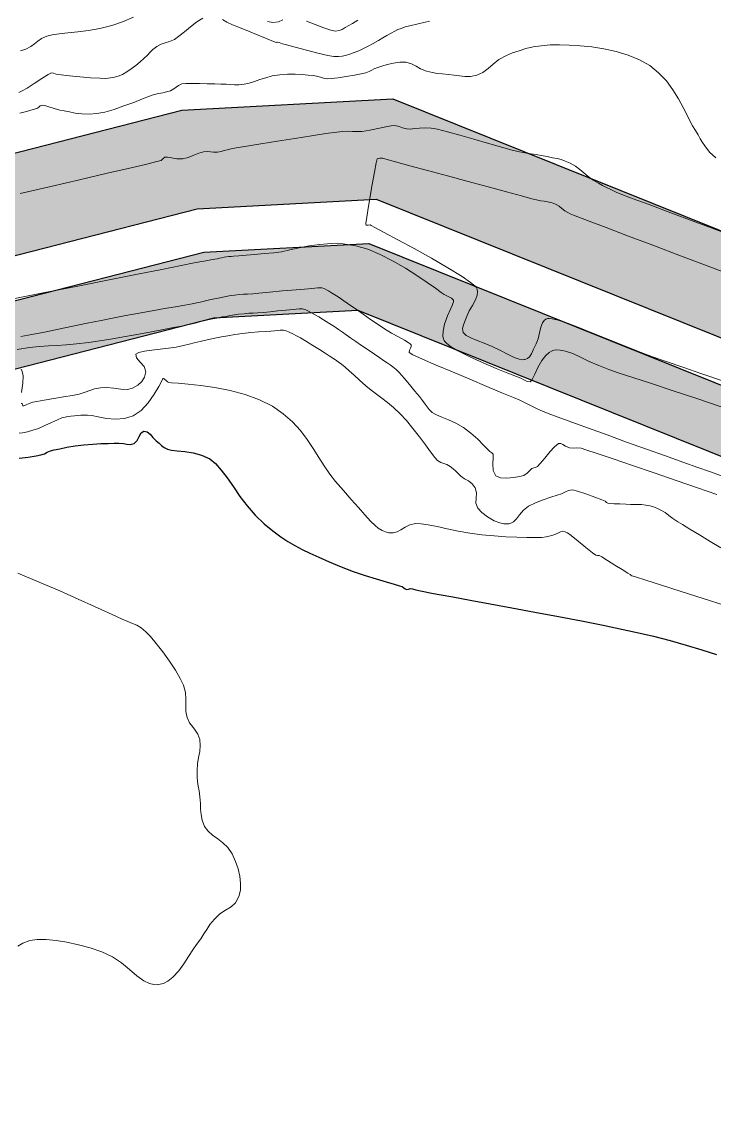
# Model space of a CAD drawing. Header units: metres. Extents: x 2662 to 3279, y 1027 to 1511.
# Drawn here: x 2974.5 to 3030, y 1350.7 to 1437.8 of the extents above; entities that cross this region are included whole.
import ezdxf

# ---------------------------------------------------------------- set-up
doc = ezdxf.new("R2010")
doc.units = ezdxf.units.M
doc.header["$LTSCALE"] = 1000
doc.layers.add('BREAKWATER', color=210, linetype='Continuous')
doc.layers.add('CONT-MJR', color=251, linetype='Continuous', lineweight=30)
doc.layers.add('CONT-MNR', color=252, linetype='Continuous', lineweight=9)

# ---------------------------------------------------------------- blocks, each defined once
blk = doc.blocks.new('Break Water Opsi 1')
at = {"transparency": 33554636}
h = blk.add_hatch(dxfattribs=at)
h.set_pattern_fill('GRAVEL', scale=3)
h.set_pattern_definition([(228.012787504, (2.1637, 1.29784), (-24, -27), [0.403608, -39.957264141]), (184.969740728, (1.8937, 0.99784), (36, 3), [0.692604, -68.567774284]), (132.51044708, (1.2037, 0.93784), (30, -33), [0.488364, -48.348097788]), (267.273689006, (0.0337, 0.18784), (3, 60), [0.630714, -62.440674125]), (292.833654178, (0.0037, -0.44216), (-15, 36), [0.618465, -61.228119384]), (357.273689006, (0.2437, -1.01216), (-60, 3), [0.630714, -62.440674125]), (37.694240467, (0.8737, -1.04216), (-39, -30), [0.834087, -82.574545647]), (72.255328375, (1.5337, -0.53216), (21, 66), [0.787464, -77.95896449]), (121.429565615, (1.7737, 0.21784), (-24, 39), [0.63285, -62.65221933]), (175.23635831, (1.4437, 0.75784), (33, -3), [0.722496, -35.402287736]), (222.397437798, (0.7237, 0.817845), (-36, -33), [0.934344, -92.500125014]), (138.814074834, (3.0037, 0.15784), (-21, 18), [0.318903, -31.571534438]), (171.46923439, (2.7637, 0.36784), (39, -6), [0.606711, -60.064534248]), (225, (2.1637, 0.4578), (-3e-16, -3), [0.424263, -3.818377687]), (203.19859051, (1.9537, 0.81784), (15, 6), [0.228474, -22.618845318]), (291.80140949, (1.7437, 0.72784), (-3, 9), [0.323109, -15.832385421]), (30.96375653, (1.8637, 0.42784), (9, 6), [0.524787, -16.968068685]), (161.56505118, (2.3137, 0.6978), (6, -3), [0.379473, -9.10735998]), (16.389540334, (0.0037, 0.72784), (30, 9), [0.5316, -52.62853544]), (70.34617594, (0.5137, 0.87784), (-12, -33.00000000001), [0.445983, -44.152223242]), (293.19859051, (2.3137, 1.29784), (-6, 15), [0.456945, -22.390374318]), (343.610459666, (2.4937, 0.87784), (-30, 9), [0.5316, -52.62853544]), (339.44395478, (0.0037, -1.13216), (-15, 6), [0.51264, -25.119371236]), (294.77514057, (0.4837, -1.31216), (-15, 33), [0.429534, -42.52392919]), (66.80140949, (2.3437, -1.70216), (6, 15), [0.456945, -22.390374318]), (17.354024636, (2.5237, -1.28216), (-39, -12), [0.502893, -49.786270843]), (69.44395478, (0.8737, -1.70216), (-6, -15), [0.25632, -25.375691236]), (101.30993247, (2.1637, -1.70216), (-3, 12), [0.15297, -15.14408854]), (165.96375653, (2.1337, -1.55216), (9, -3), [0.618465, -11.750851877]), (186.009005957, (1.5337, -1.40216), (30, 3), [0.57315, -56.741769524]), (303.69006753, (1.8637, 0.15784), (-3, 6), [0.432666, -10.383987826]), (353.157226587, (2.1037, -0.20216), (51, -6), [0.755382, -74.782687872]), (60.9453959, (2.8537, -0.29216), (-12, -21), [0.308868, -30.578022423]), (90, (3.0037, -0.0222), (-3, 3), [0.18, -2.82]), (120.256437164, (1.4737, -1.31216), (12, -21), [0.416772, -41.260559968]), (48.012787504, (1.2637, -0.95216), (24, 27), [0.807216, -39.553656141]), (0, (1.8037, -0.3522), (3, 3), [0.78, -2.22]), (325.30484647, (2.5837, -0.35216), (30, -21), [0.474342, -46.959822903]), (254.0546041, (2.9737, -0.62216), (-3, -12), [0.436806, -21.403523668]), (207.645975364, (2.8537, -1.04216), (-57, -30), [0.711195, -70.408422547]), (175.42607874, (2.2237, -1.37216), (-39, 3), [0.752397, -74.487220224])])
edge = h.paths.add_edge_path()
edge.add_line((434236.986, 132320.771), (434220.091, 132319.867))
edge.add_line((434220.091, 132319.867), (434185.311, 132310.944))
edge.add_line((434185.311, 132310.944), (434093.624, 132280.814))
edge.add_arc((434096.96, 132273.092), 8.412, 113.35927, 282.64699)
edge.add_line((434098.801, 132264.884), (434190.013, 132294.858))
edge.add_line((434190.013, 132294.858), (434222.644, 132303.23))
edge.add_line((434222.644, 132303.23), (434234.18, 132303.847))
edge.add_line((434234.18, 132303.847), (434387.134, 132242.392))
edge.add_line((434387.134, 132242.392), (434387.218, 132248.07))
edge.add_line((434387.218, 132248.07), (434235.068, 132309.202))
edge.add_line((434235.068, 132309.202), (434221.836, 132308.494))
edge.add_line((434221.836, 132308.494), (434188.525, 132299.948))
edge.add_line((434188.525, 132299.948), (434097.586, 132270.057))
edge.add_arc((434097.438, 132271.853), 1.801, 122.12279, 274.72992, ccw=False)
edge.add_line((434096.48, 132273.378), (434187.543, 132303.309))
edge.add_line((434187.543, 132303.309), (434221.303, 132311.971))
edge.add_line((434221.303, 132311.971), (434235.654, 132312.738))
edge.add_line((434235.654, 132312.738), (434388.523, 132251.318))
edge.add_line((434388.523, 132251.318), (434393.667, 132257.819))
edge.add_line((434393.667, 132257.819), (434236.986, 132320.771))
edge = h.paths.add_edge_path()
edge.add_line((434036.49, 132263.186), (433967.086, 132256.428))
edge.add_line((433967.086, 132256.428), (433969.336, 132248.66))
edge.add_line((433969.336, 132248.66), (434037.772, 132255.323))
edge.add_arc((434037.57, 132253.545), 1.789, -72.38423, 83.50659, ccw=False)
edge.add_line((434038.112, 132251.84), (433969.676, 132245.176))
edge.add_line((433969.676, 132245.176), (433969.547, 132239.839))
edge.add_line((433969.547, 132239.839), (434038.693, 132246.571))
edge.add_arc((434037.079, 132254.811), 8.396, 281.08005, 454.02258)
at = {"layer": 'BREAKWATER', "color": 3, "elevation": 2.494}
for points in [[(434093.998, 132280.931), (434185.311, 132310.944), (434220.091, 132319.867), (434236.986, 132320.771), (434393.667, 132257.819)], [(434096.48, 132273.378), (434187.543, 132303.309), (434221.303, 132311.971), (434235.654, 132312.738), (434388.523, 132251.318)], [(434097.573, 132270.053), (434188.525, 132299.948), (434221.836, 132308.494), (434235.068, 132309.202), (434387.218, 132248.07)], [(434099.228, 132265.018), (434190.013, 132294.858), (434222.644, 132303.23), (434234.18, 132303.847), (434387.134, 132242.392)]]:
    blk.add_lwpolyline(points, dxfattribs=at)

msp = doc.modelspace()

# ---------------------------------------------------------------- linework, layer by layer
at = {"layer": 'CONT-MJR', "elevation": -5, "flags": 128}
msp.add_lwpolyline([(2974.272, 1402.833), (2974.995, 1402.912), (2975.626, 1403.015), (2976.012, 1403.093), (2976.289, 1403.191), (2976.5, 1403.306), (2976.776, 1403.419), (2977.075, 1403.496), (2977.526, 1403.596), (2978.098, 1403.705), (2978.754, 1403.811), (2979.46, 1403.904), (2980.161, 1403.968), (2980.811, 1404.005), (2981.39, 1404.022), (2981.88, 1404.028), (2982.262, 1404.031), (2982.616, 1404.002), (2982.905, 1403.947), (2983.174, 1403.929), (2983.471, 1404.011), (2983.723, 1404.245), (2983.882, 1404.563), (2984.032, 1404.852), (2984.26, 1404.997), (2984.525, 1404.941), (2984.755, 1404.748), (2984.985, 1404.489), (2985.252, 1404.235), (2985.497, 1404.028), (2985.681, 1403.856), (2985.875, 1403.701), (2986.145, 1403.549), (2986.463, 1403.473), (2986.943, 1403.427), (2987.538, 1403.372), (2988.201, 1403.271), (2988.884, 1403.086), (2989.539, 1402.779), (2990.002, 1402.406), (2990.464, 1401.885), (2990.936, 1401.249), (2991.432, 1400.534), (2991.963, 1399.774), (2992.544, 1399.006), (2993.186, 1398.263), (2993.903, 1397.581), (2994.608, 1397.006), (2995.23, 1396.541), (2995.802, 1396.158), (2996.359, 1395.831), (2996.936, 1395.532), (2997.566, 1395.234), (2998.283, 1394.908), (2999.122, 1394.529), (3000.063, 1394.129), (3001.035, 1393.765), (3001.991, 1393.439), (3002.886, 1393.158), (3003.676, 1392.924), (3004.315, 1392.742), (3004.757, 1392.617), (3004.958, 1392.553), (3005.104, 1392.456), (3005.216, 1392.361), (3005.322, 1392.309), (3005.467, 1392.341), (3005.618, 1392.39), (3005.782, 1392.365), (3006.064, 1392.301), (3006.423, 1392.214), (3006.82, 1392.126), (3007.168, 1392.061), (3007.923, 1391.923), (3009.023, 1391.723), (3010.405, 1391.471), (3012.005, 1391.177), (3013.76, 1390.852), (3015.608, 1390.507), (3017.486, 1390.151), (3019.33, 1389.794), (3021.078, 1389.448), (3022.666, 1389.123), (3024.033, 1388.828), (3025.114, 1388.575), (3026.434, 1388.228), (3027.729, 1387.86), (3028.976, 1387.484), (3030.152, 1387.112)], dxfattribs=at)
at = {"layer": 'CONT-MNR', "flags": 128}
for points, elevation in [([(2988.998, 1438.095), (2988.507, 1437.79), (2987.999, 1437.398), (2987.508, 1436.989), (2987.069, 1436.629), (2986.716, 1436.387), (2986.314, 1436.207), (2985.974, 1436.099), (2985.649, 1435.99), (2985.293, 1435.805), (2984.983, 1435.571), (2984.768, 1435.35), (2984.56, 1435.116), (2984.271, 1434.845), (2983.96, 1434.585), (2983.613, 1434.301), (2983.25, 1434.021), (2982.888, 1433.772), (2982.545, 1433.582), (2982.192, 1433.432), (2981.898, 1433.344), (2981.594, 1433.295), (2981.207, 1433.261), (2980.725, 1433.265), (2979.98, 1433.313), (2979.119, 1433.385), (2978.291, 1433.465), (2977.644, 1433.534), (2977.327, 1433.573), (2977.159, 1433.628), (2977.027, 1433.687), (2976.869, 1433.7), (2976.593, 1433.559), (2976.084, 1433.238), (2975.479, 1432.844), (2974.91, 1432.481), (2974.514, 1432.257), (2974.229, 1432.129)], -2), ([(2983.42, 1438.171), (2982.551, 1437.788), (2981.698, 1437.494), (2980.744, 1437.264), (2979.823, 1437.104), (2978.956, 1436.992), (2978.165, 1436.911), (2977.474, 1436.84), (2976.904, 1436.759), (2976.479, 1436.651), (2976.07, 1436.457), (2975.768, 1436.247), (2975.501, 1436.028), (2975.2, 1435.81), (2974.795, 1435.603), (2974.382, 1435.47)], -3), ([(3007.16, 1437.837), (3006.24, 1437.63), (3005.565, 1437.473), (3005.209, 1437.379), (3004.881, 1437.265), (3004.629, 1437.164), (3004.382, 1437.048), (3004.071, 1436.891), (3003.732, 1436.703), (3003.415, 1436.505), (3003.067, 1436.289), (3002.634, 1436.049), (3002.242, 1435.846), (3001.855, 1435.653), (3001.478, 1435.477), (3001.117, 1435.325), (3000.776, 1435.207), (3000.424, 1435.103), (3000.141, 1435.034), (2999.855, 1435.001), (2999.493, 1435.003), (2999.005, 1435.085), (2998.215, 1435.271), (2997.29, 1435.51), (2996.397, 1435.752), (2995.703, 1435.945), (2995.375, 1436.038), (2995.113, 1436.123), (2994.973, 1436.169), (2994.914, 1436.153), (2994.855, 1436.137), (2994.649, 1436.22), (2994.131, 1436.431), (2993.423, 1436.72), (2992.645, 1437.037), (2991.919, 1437.329), (2991.367, 1437.547), (2990.917, 1437.754), (2990.552, 1437.963)], -2), ([(2995.393, 1437.937), (2995.042, 1437.784), (2994.6, 1437.732), (2994.181, 1437.813)], -3), ([(3001.402, 1437.923), (3000.974, 1437.657), (3000.676, 1437.486), (3000.387, 1437.323), (3000.157, 1437.184), (2999.923, 1437.084), (2999.62, 1437.038), (2999.25, 1437.112), (2998.676, 1437.315), (2997.991, 1437.583), (2997.287, 1437.855)], -3), ([(3030.107, 1426.895), (3029.825, 1427.128), (3029.621, 1427.332), (3029.437, 1427.557), (3029.214, 1427.851), (3029.022, 1428.128), (3028.851, 1428.416), (3028.678, 1428.726), (3028.48, 1429.071), (3028.235, 1429.463), (3028.04, 1429.815), (3027.792, 1430.319), (3027.486, 1430.935), (3027.113, 1431.623), (3026.666, 1432.341), (3026.138, 1433.051), (3025.52, 1433.712), (3024.806, 1434.282), (3023.987, 1434.745), (3023.082, 1435.116), (3022.122, 1435.404), (3021.139, 1435.62), (3020.162, 1435.773), (3019.223, 1435.873), (3018.354, 1435.93), (3017.585, 1435.954), (3016.814, 1435.94), (3016.113, 1435.879), (3015.473, 1435.777), (3014.884, 1435.642), (3014.334, 1435.478), (3013.815, 1435.294), (3013.317, 1435.095), (3012.718, 1434.772), (3012.252, 1434.407), (3011.848, 1434.045), (3011.436, 1433.731), (3010.945, 1433.511), (3010.43, 1433.41), (3009.974, 1433.402), (3009.549, 1433.452), (3009.126, 1433.524), (3008.675, 1433.583), (3008.171, 1433.622), (3007.777, 1433.656), (3007.389, 1433.717), (3006.903, 1433.837), (3006.432, 1434.027), (3006.076, 1434.243), (3005.72, 1434.435), (3005.246, 1434.553), (3004.763, 1434.558), (3004.256, 1434.487), (3003.767, 1434.373), (3003.336, 1434.249), (3003.005, 1434.144), (3002.728, 1434.036), (3002.522, 1433.923), (3002.315, 1433.812), (3002.038, 1433.706), (3001.683, 1433.623), (3001.133, 1433.517), (3000.486, 1433.406), (2999.844, 1433.308), (2999.307, 1433.24), (2998.973, 1433.219), (2998.657, 1433.272), (2998.408, 1433.362), (2998.09, 1433.441), (2997.823, 1433.478), (2997.436, 1433.526), (2996.952, 1433.57), (2996.394, 1433.598), (2995.786, 1433.595), (2995.15, 1433.55), (2994.551, 1433.451), (2994.024, 1433.314), (2993.554, 1433.158), (2993.122, 1433.006), (2992.712, 1432.878), (2992.306, 1432.795), (2991.877, 1432.755), (2991.532, 1432.75), (2991.215, 1432.767), (2990.867, 1432.788), (2990.43, 1432.8), (2989.939, 1432.81), (2989.345, 1432.831), (2988.716, 1432.852), (2988.119, 1432.862), (2987.624, 1432.853), (2987.299, 1432.812), (2987.033, 1432.702), (2986.842, 1432.563), (2986.652, 1432.413), (2986.39, 1432.272), (2986.086, 1432.172), (2985.791, 1432.111), (2985.471, 1432.052), (2985.086, 1431.959), (2984.719, 1431.831), (2984.151, 1431.612), (2983.444, 1431.339), (2982.662, 1431.048), (2981.868, 1430.777), (2981.125, 1430.563), (2980.495, 1430.442), (2979.873, 1430.404), (2979.295, 1430.424), (2978.767, 1430.485), (2978.293, 1430.567), (2977.878, 1430.653), (2977.527, 1430.725), (2977.066, 1430.84), (2976.658, 1430.976), (2976.331, 1431.084), (2976.116, 1431.117), (2975.961, 1431.057), (2975.845, 1430.958), (2975.691, 1430.857), (2975.376, 1430.757), (2974.858, 1430.615), (2974.329, 1430.461)], -1), ([(3031.62, 1420.575), (3029.806, 1421.253), (3027.997, 1421.929), (3026.281, 1422.57), (3024.747, 1423.145), (3023.482, 1423.622), (3022.575, 1423.969), (3022.113, 1424.154), (3021.676, 1424.351), (3021.33, 1424.513), (3021.019, 1424.673), (3020.687, 1424.861), (3020.278, 1425.11), (3019.861, 1425.4), (3019.513, 1425.686), (3019.191, 1425.961), (3018.848, 1426.22), (3018.44, 1426.457), (3018.035, 1426.639), (3017.699, 1426.754), (3017.378, 1426.833), (3017.023, 1426.904), (3016.581, 1426.999), (3016.115, 1427.093), (3015.69, 1427.159), (3015.264, 1427.218), (3014.792, 1427.293), (3014.231, 1427.404), (3013.672, 1427.546), (3012.832, 1427.779), (3011.808, 1428.071), (3010.697, 1428.39), (3009.593, 1428.702), (3008.594, 1428.976), (3007.796, 1429.179), (3007.295, 1429.278), (3006.803, 1429.303), (3006.358, 1429.28), (3005.962, 1429.236), (3005.619, 1429.202), (3005.333, 1429.206), (3004.992, 1429.297), (3004.727, 1429.414), (3004.388, 1429.484), (3004.073, 1429.469), (3003.75, 1429.407), (3003.401, 1429.321), (3003.004, 1429.235), (3002.643, 1429.163), (3002.363, 1429.1), (3002.082, 1429.047), (3001.719, 1429.005), (3001.332, 1428.993), (3000.994, 1429.011), (3000.636, 1429.028), (3000.196, 1429.016), (2999.728, 1428.958), (2998.853, 1428.831), (2997.688, 1428.654), (2996.352, 1428.446), (2994.964, 1428.227), (2993.642, 1428.015), (2992.504, 1427.831), (2991.669, 1427.693), (2991.255, 1427.621), (2990.945, 1427.544), (2990.706, 1427.469), (2990.467, 1427.402), (2990.16, 1427.351), (2989.85, 1427.343), (2989.604, 1427.371), (2989.36, 1427.396), (2989.052, 1427.377), (2988.673, 1427.27), (2988.261, 1427.098), (2987.823, 1426.927), (2987.368, 1426.82), (2986.909, 1426.82), (2986.488, 1426.882), (2986.152, 1426.947), (2985.95, 1426.956), (2985.795, 1426.828), (2985.643, 1426.678), (2985.298, 1426.591), (2984.386, 1426.373), (2982.994, 1426.046), (2981.207, 1425.63), (2979.113, 1425.143), (2976.799, 1424.606), (2974.352, 1424.039)], 1), ([(3032.013, 1417.264), (3029.621, 1418.167), (3027.271, 1419.054), (3025.046, 1419.894), (3023.029, 1420.656), (3021.303, 1421.309), (3019.949, 1421.821), (3019.052, 1422.163), (3018.692, 1422.303), (3018.439, 1422.418), (3018.242, 1422.519), (3018.004, 1422.661), (3017.759, 1422.841), (3017.555, 1423.013), (3017.315, 1423.166), (3017.077, 1423.265), (3016.874, 1423.316), (3016.618, 1423.369), (3016.336, 1423.422), (3016.067, 1423.46), (3015.736, 1423.521), (3015.361, 1423.618), (3014.518, 1423.843), (3013.314, 1424.168), (3011.853, 1424.562), (3010.243, 1424.998), (3008.589, 1425.446), (3006.998, 1425.878), (3005.575, 1426.264), (3004.427, 1426.576), (3003.66, 1426.784), (3003.38, 1426.86), (3003.325, 1426.858), (3003.177, 1426.865), (3002.96, 1426.803), (3002.879, 1426.49), (3002.739, 1425.747), (3002.564, 1424.747), (3002.381, 1423.665), (3002.218, 1422.672), (3002.101, 1421.944), (3002.056, 1421.652), (3002.064, 1421.567), (3002.086, 1421.495), (3002.246, 1421.503), (3002.4, 1421.522), (3002.487, 1421.474), (3002.771, 1421.325), (3003.527, 1420.923), (3004.623, 1420.333), (3005.927, 1419.62), (3007.307, 1418.847), (3008.631, 1418.079), (3009.765, 1417.379), (3010.448, 1416.912), (3010.785, 1416.638), (3010.91, 1416.498), (3010.94, 1416.443), (3010.967, 1416.353), (3010.991, 1416.17), (3010.962, 1415.892), (3010.832, 1415.52), (3010.588, 1415.065), (3010.335, 1414.638), (3010.163, 1414.258), (3010.016, 1413.861), (3009.872, 1413.528), (3009.798, 1413.223), (3009.863, 1412.913), (3010.082, 1412.674), (3010.464, 1412.462), (3010.967, 1412.257), (3011.548, 1412.038), (3012.168, 1411.786), (3012.791, 1411.486), (3013.392, 1411.176), (3013.944, 1410.912), (3014.333, 1410.771), (3014.584, 1410.724), (3014.729, 1410.728), (3014.794, 1410.742), (3014.868, 1410.767), (3014.999, 1410.833), (3015.156, 1410.966), (3015.317, 1411.2), (3015.492, 1411.566), (3015.703, 1411.99), (3015.859, 1412.399), (3015.963, 1412.871), (3016.075, 1413.34), (3016.21, 1413.667), (3016.357, 1413.862), (3016.484, 1413.96), (3016.558, 1413.998), (3016.607, 1414.014), (3016.732, 1414.026), (3016.991, 1413.999), (3017.456, 1413.886), (3018.208, 1413.64), (3019.122, 1413.298), (3020.166, 1412.884), (3021.311, 1412.42), (3022.525, 1411.93), (3023.778, 1411.438), (3025.038, 1410.965), (3026.126, 1410.581), (3027.464, 1410.12), (3028.99, 1409.602), (3030.637, 1409.043)], 2), ([(2973.647, 1415.573), (2976.327, 1416.103), (2978.965, 1416.626), (2981.469, 1417.121), (2983.748, 1417.572), (2985.708, 1417.96), (2987.258, 1418.266), (2988.305, 1418.473), (2988.757, 1418.561), (2989.215, 1418.645), (2989.63, 1418.718), (2989.958, 1418.774), (2990.154, 1418.81), (2990.328, 1418.851), (2990.501, 1418.892), (2990.697, 1418.932), (2990.896, 1418.963), (2991.074, 1418.98), (2991.253, 1418.992), (2991.457, 1419.009), (2991.875, 1419.045), (2992.458, 1419.095), (2993.154, 1419.154), (2993.914, 1419.22), (2994.686, 1419.286), (2995.293, 1419.372), (2995.97, 1419.512), (2996.711, 1419.676), (2997.513, 1419.837), (2998.373, 1419.963), (2999.285, 1420.028), (3000.246, 1420.001), (3001.252, 1419.853), (3002.206, 1419.573), (3003.213, 1419.149), (3004.233, 1418.627), (3005.224, 1418.051), (3006.147, 1417.467), (3006.961, 1416.92), (3007.623, 1416.455), (3008.095, 1416.118), (3008.334, 1415.953), (3008.656, 1415.786), (3008.922, 1415.647), (3009.066, 1415.506), (3009.076, 1415.367), (3009.02, 1415.23), (3008.957, 1415.06), (3008.833, 1414.779), (3008.592, 1414.248), (3008.351, 1413.578), (3008.236, 1413.015), (3008.233, 1412.615), (3008.286, 1412.371), (3008.331, 1412.259), (3008.373, 1412.19), (3008.508, 1412.04), (3008.827, 1411.792), (3009.428, 1411.429), (3010.38, 1410.95), (3011.444, 1410.472), (3012.504, 1410.03), (3013.441, 1409.656), (3014.138, 1409.386), (3014.478, 1409.252), (3014.758, 1409.093), (3014.986, 1408.964), (3015.229, 1408.954), (3015.385, 1409.143), (3015.587, 1409.562), (3015.845, 1410.106), (3016.168, 1410.672), (3016.48, 1411.07), (3016.748, 1411.301), (3016.944, 1411.411), (3017.047, 1411.45), (3017.138, 1411.475), (3017.326, 1411.504), (3017.624, 1411.499), (3018.049, 1411.415), (3018.629, 1411.208), (3019.265, 1410.922), (3019.96, 1410.59), (3020.715, 1410.246), (3021.534, 1409.926), (3022.274, 1409.678), (3023.439, 1409.297), (3024.94, 1408.809), (3026.684, 1408.24), (3028.581, 1407.616), (3030.54, 1406.961)], 1), ([(2974.414, 1412.574), (2975.29, 1412.736), (2976.302, 1412.935), (2977.408, 1413.159), (2978.564, 1413.397), (2979.725, 1413.637), (2980.85, 1413.867), (2981.893, 1414.077), (2982.811, 1414.255), (2983.888, 1414.454), (2984.934, 1414.641), (2985.914, 1414.813), (2986.795, 1414.966), (2987.543, 1415.095), (2988.125, 1415.198), (2988.506, 1415.271), (2988.905, 1415.359), (2989.213, 1415.437), (2989.521, 1415.515), (2989.919, 1415.604), (2990.346, 1415.692), (2990.719, 1415.766), (2991.094, 1415.831), (2991.528, 1415.893), (2991.936, 1415.939), (2992.256, 1415.962), (2992.576, 1415.98), (2992.986, 1416.009), (2993.487, 1416.054), (2994.336, 1416.131), (2995.382, 1416.227), (2996.474, 1416.326), (2997.463, 1416.411), (2998.196, 1416.469), (2998.524, 1416.484), (2998.718, 1416.426), (2998.902, 1416.326), (2999.069, 1416.232), (2999.303, 1416.09), (2999.568, 1415.925), (2999.829, 1415.758), (3000.091, 1415.583), (3000.297, 1415.44), (3000.555, 1415.259), (3000.825, 1415.072), (3001.269, 1414.762), (3001.825, 1414.375), (3002.433, 1413.956), (3003.028, 1413.551), (3003.549, 1413.206), (3004.118, 1412.861), (3004.673, 1412.551), (3005.156, 1412.284), (3005.452, 1412.107), (3005.601, 1411.997), (3005.66, 1411.937), (3005.675, 1411.91), (3005.687, 1411.868), (3005.683, 1411.783), (3005.632, 1411.657), (3005.54, 1411.492), (3005.524, 1411.293), (3005.827, 1411.123), (3006.589, 1410.775), (3007.686, 1410.298), (3008.995, 1409.742), (3010.393, 1409.153), (3011.755, 1408.583), (3012.959, 1408.08), (3013.881, 1407.692), (3014.397, 1407.47), (3014.82, 1407.269), (3015.152, 1407.1), (3015.455, 1406.945), (3015.789, 1406.782), (3016.217, 1406.594), (3016.652, 1406.425), (3017.457, 1406.125), (3018.561, 1405.72), (3019.893, 1405.236), (3021.381, 1404.697), (3022.954, 1404.129), (3024.54, 1403.559), (3026.068, 1403.011), (3027.467, 1402.511), (3028.664, 1402.086), (3029.589, 1401.759), (3030.554, 1401.431)], -1), ([(2974.111, 1411.551), (2975.087, 1411.697), (2975.903, 1411.785), (2976.624, 1411.837), (2977.313, 1411.873), (2978.036, 1411.916), (2978.856, 1411.985), (2979.838, 1412.102), (2980.744, 1412.236), (2981.747, 1412.398), (2982.802, 1412.579), (2983.863, 1412.769), (2984.886, 1412.958), (2985.824, 1413.136), (2986.633, 1413.292), (2987.268, 1413.417), (2987.682, 1413.501), (2988.135, 1413.6), (2988.492, 1413.688), (2988.818, 1413.772), (2989.176, 1413.86), (2989.628, 1413.959), (2990.107, 1414.059), (2990.529, 1414.145), (2990.932, 1414.22), (2991.357, 1414.29), (2991.845, 1414.358), (2992.308, 1414.411), (2992.677, 1414.442), (2993.016, 1414.463), (2993.386, 1414.484), (2993.852, 1414.518), (2994.371, 1414.567), (2994.986, 1414.632), (2995.627, 1414.699), (2996.221, 1414.756), (2996.697, 1414.79), (2996.982, 1414.786), (2997.249, 1414.72), (2997.454, 1414.621), (2997.705, 1414.484), (2997.947, 1414.349), (2998.28, 1414.151), (2998.67, 1413.911), (2999.079, 1413.653), (2999.474, 1413.399), (2999.868, 1413.138), (3000.171, 1412.93), (3000.473, 1412.718), (3000.861, 1412.448), (3001.238, 1412.19), (3001.715, 1411.863), (3002.235, 1411.508), (3002.741, 1411.161), (3003.175, 1410.863), (3003.48, 1410.652), (3003.766, 1410.462), (3003.994, 1410.318), (3004.212, 1410.165), (3004.472, 1409.945), (3004.743, 1409.665), (3005.122, 1409.234), (3005.553, 1408.725), (3005.981, 1408.211), (3006.349, 1407.764), (3006.602, 1407.458), (3006.812, 1407.174), (3006.965, 1406.94), (3007.13, 1406.722), (3007.379, 1406.489), (3007.705, 1406.302), (3008.152, 1406.12), (3008.687, 1405.912), (3009.275, 1405.646), (3009.883, 1405.292), (3010.478, 1404.839), (3011.026, 1404.347), (3011.487, 1403.888), (3011.82, 1403.536), (3011.987, 1403.363), (3012.139, 1403.263), (3012.256, 1403.146), (3012.257, 1402.878), (3012.226, 1402.381), (3012.262, 1401.838), (3012.468, 1401.427), (3012.834, 1401.273), (3013.346, 1401.237), (3013.898, 1401.28), (3014.386, 1401.365), (3014.705, 1401.451), (3014.981, 1401.623), (3015.179, 1401.834), (3015.356, 1401.997), (3015.518, 1402.064), (3015.659, 1402.098), (3015.815, 1402.172), (3016.025, 1402.4), (3016.388, 1402.844), (3016.813, 1403.357), (3017.14, 1403.718), (3017.347, 1403.91), (3017.457, 1403.984), (3017.501, 1404), (3017.566, 1404.011), (3017.683, 1404.004), (3017.841, 1403.941), (3018.05, 1403.807), (3018.378, 1403.667), (3018.704, 1403.638), (3018.971, 1403.655), (3019.298, 1403.63), (3019.694, 1403.508), (3020.589, 1403.211), (3021.873, 1402.778), (3023.431, 1402.246), (3025.153, 1401.656), (3026.925, 1401.045), (3028.635, 1400.454), (3030.172, 1399.922)], -2), ([(2974.419, 1407.209), (2974.508, 1407.207), (2974.546, 1407.117), (2974.574, 1407.035), (2974.639, 1407.033), (2974.709, 1407.043), (2974.822, 1407.097), (2975.064, 1407.21), (2975.361, 1407.32), (2975.686, 1407.387), (2976.283, 1407.488), (2977.037, 1407.611), (2977.83, 1407.742), (2978.545, 1407.867), (2979.068, 1407.973), (2979.552, 1408.115), (2979.924, 1408.256), (2980.296, 1408.384), (2980.785, 1408.483), (2981.294, 1408.493), (2981.855, 1408.433), (2982.419, 1408.364), (2982.938, 1408.346), (2983.363, 1408.441), (2983.775, 1408.683), (2984.095, 1408.981), (2984.311, 1409.337), (2984.411, 1409.751), (2984.284, 1410.167), (2983.971, 1410.534), (2983.682, 1410.861), (2983.628, 1411.155), (2983.852, 1411.312), (2984.299, 1411.42), (2984.895, 1411.498), (2985.568, 1411.563), (2986.247, 1411.635), (2986.858, 1411.731), (2987.435, 1411.858), (2987.89, 1411.969), (2988.305, 1412.076), (2988.761, 1412.188), (2989.337, 1412.315), (2989.948, 1412.442), (2990.485, 1412.551), (2990.998, 1412.647), (2991.54, 1412.736), (2992.161, 1412.823), (2992.829, 1412.898), (2993.456, 1412.95), (2994.005, 1412.985), (2994.438, 1413.009), (2994.719, 1413.027), (2994.98, 1413.065), (2995.188, 1413.1), (2995.441, 1413.089), (2995.674, 1413.031), (2995.919, 1412.934), (2996.192, 1412.803), (2996.507, 1412.642), (2996.828, 1412.462), (2997.288, 1412.187), (2997.816, 1411.862), (2998.345, 1411.533), (2998.802, 1411.244), (2999.119, 1411.041), (2999.404, 1410.858), (2999.625, 1410.715), (2999.841, 1410.565), (3000.11, 1410.361), (3000.388, 1410.128), (3000.719, 1409.828), (3001.104, 1409.473), (3001.544, 1409.074), (3002.04, 1408.641), (3002.471, 1408.293), (3002.9, 1407.974), (3003.336, 1407.654), (3003.793, 1407.302), (3004.281, 1406.89), (3004.812, 1406.385), (3005.308, 1405.842), (3005.826, 1405.209), (3006.339, 1404.542), (3006.82, 1403.898), (3007.243, 1403.331), (3007.581, 1402.899), (3007.807, 1402.657), (3008.067, 1402.494), (3008.299, 1402.407), (3008.537, 1402.325), (3008.812, 1402.177), (3009.06, 1401.987), (3009.241, 1401.811), (3009.418, 1401.625), (3009.656, 1401.403), (3009.958, 1401.192), (3010.27, 1401.01), (3010.567, 1400.79), (3010.821, 1400.463), (3010.927, 1400.055), (3010.896, 1399.642), (3010.878, 1399.229), (3011.023, 1398.823), (3011.336, 1398.479), (3011.792, 1398.126), (3012.33, 1397.82), (3012.779, 1397.647), (3013.107, 1397.576), (3013.313, 1397.565), (3013.412, 1397.571), (3013.505, 1397.585), (3013.672, 1397.633), (3013.883, 1397.748), (3014.114, 1397.965), (3014.377, 1398.3), (3014.679, 1398.657), (3015.096, 1398.983), (3015.652, 1399.261), (3016.272, 1399.508), (3016.879, 1399.716), (3017.393, 1399.88), (3017.737, 1399.992), (3018.049, 1400.133), (3018.299, 1400.248), (3018.613, 1400.295), (3019.028, 1400.204), (3019.682, 1399.986), (3020.392, 1399.723), (3020.972, 1399.495), (3021.238, 1399.383), (3021.34, 1399.297), (3021.443, 1399.22), (3021.613, 1399.202), (3021.966, 1399.183), (3022.418, 1399.165), (3022.882, 1399.147), (3023.27, 1399.132), (3023.613, 1399.128), (3023.882, 1399.135), (3024.148, 1399.128), (3024.483, 1399.082), (3024.822, 1399.011), (3025.096, 1398.932), (3025.365, 1398.824), (3025.693, 1398.667), (3026.032, 1398.471), (3026.331, 1398.255), (3026.652, 1398.014), (3027.054, 1397.74), (3027.423, 1397.511), (3028.022, 1397.144), (3028.783, 1396.683), (3029.636, 1396.171), (3030.514, 1395.652)], -3), ([(2974.42, 1409.952), (2974.513, 1409.775), (2974.579, 1409.419), (2974.563, 1408.839), (2974.445, 1408.086)], -3), ([(2974.269, 1404.846), (2974.544, 1404.862), (2974.922, 1404.951), (2975.361, 1405.068), (2975.805, 1405.215), (2976.329, 1405.443), (2976.862, 1405.696), (2977.337, 1405.919), (2977.683, 1406.057), (2977.96, 1406.133), (2978.18, 1406.177), (2978.403, 1406.207), (2978.69, 1406.239), (2978.978, 1406.267), (2979.209, 1406.279), (2979.443, 1406.283), (2979.741, 1406.287), (2980.083, 1406.241), (2980.607, 1406.135), (2981.257, 1406.025), (2981.978, 1405.966), (2982.717, 1406.014), (2983.417, 1406.226), (2984.05, 1406.664), (2984.611, 1407.279), (2985.084, 1407.956), (2985.453, 1408.581), (2985.663, 1408.969), (2985.764, 1409.155), (2985.804, 1409.215), (2985.815, 1409.224), (2985.839, 1409.223), (2985.886, 1409.201), (2985.955, 1409.137), (2986.044, 1409.048), (2986.144, 1408.963), (2986.25, 1408.89), (2986.463, 1408.872), (2987.005, 1408.836), (2987.811, 1408.768), (2988.817, 1408.657), (2989.957, 1408.489), (2991.166, 1408.252), (2992.38, 1407.934), (2993.534, 1407.522), (2994.562, 1407.003), (2995.433, 1406.397), (2996.174, 1405.739), (2996.807, 1405.046), (2997.355, 1404.331), (2997.841, 1403.61), (2998.289, 1402.899), (2998.722, 1402.211), (2999.162, 1401.561), (2999.632, 1400.966), (3000.263, 1400.242), (3000.875, 1399.536), (3001.451, 1398.875), (3001.974, 1398.287), (3002.425, 1397.798), (3002.786, 1397.435), (3003.041, 1397.226), (3003.348, 1397.042), (3003.617, 1396.922), (3003.899, 1396.861), (3004.245, 1396.853), (3004.555, 1396.93), (3004.867, 1397.097), (3005.204, 1397.3), (3005.588, 1397.483), (3006.04, 1397.593), (3006.475, 1397.585), (3007.058, 1397.496), (3007.765, 1397.351), (3008.572, 1397.174), (3009.456, 1396.99), (3010.394, 1396.822), (3011.361, 1396.696), (3012.33, 1396.609), (3013.271, 1396.545), (3014.153, 1396.502), (3014.948, 1396.48), (3015.626, 1396.476), (3016.158, 1396.491), (3016.515, 1396.522), (3016.955, 1396.633), (3017.343, 1396.786), (3017.65, 1396.923), (3017.844, 1396.982), (3018.04, 1396.948), (3018.225, 1396.849), (3018.511, 1396.633), (3019.061, 1396.191), (3019.693, 1395.677), (3020.225, 1395.248), (3020.477, 1395.057), (3020.607, 1395.049), (3020.74, 1395.045), (3020.954, 1394.923), (3021.421, 1394.639), (3022.014, 1394.275), (3022.601, 1393.911), (3023.053, 1393.629), (3023.242, 1393.511), (3023.302, 1393.462), (3023.363, 1393.416), (3023.67, 1393.317), (3024.503, 1393.051), (3025.755, 1392.652), (3027.316, 1392.155), (3029.079, 1391.595), (3030.937, 1391.007)], -4), ([(2974.166, 1393.628), (2975.881, 1392.91), (2977.514, 1392.207), (2979.009, 1391.548), (2980.312, 1390.963), (2981.367, 1390.482), (2982.121, 1390.134), (2982.518, 1389.951), (2982.982, 1389.753), (2983.361, 1389.6), (2983.698, 1389.445), (2984.036, 1389.24), (2984.417, 1388.935), (2984.784, 1388.558), (2985.252, 1387.997), (2985.775, 1387.315), (2986.304, 1386.575), (2986.79, 1385.841), (2987.184, 1385.175), (2987.44, 1384.642), (2987.595, 1384.054), (2987.633, 1383.526), (2987.621, 1383.034), (2987.63, 1382.555), (2987.727, 1382.066), (2987.92, 1381.642), (2988.147, 1381.328), (2988.38, 1381.049), (2988.587, 1380.734), (2988.737, 1380.309), (2988.784, 1379.818), (2988.737, 1379.339), (2988.645, 1378.856), (2988.556, 1378.352), (2988.521, 1377.812), (2988.538, 1377.32), (2988.572, 1376.93), (2988.622, 1376.573), (2988.685, 1376.184), (2988.757, 1375.694), (2988.801, 1375.176), (2988.813, 1374.719), (2988.841, 1374.286), (2988.932, 1373.839), (2989.134, 1373.339), (2989.414, 1372.945), (2989.773, 1372.628), (2990.179, 1372.338), (2990.596, 1372.025), (2990.99, 1371.639), (2991.328, 1371.131), (2991.6, 1370.539), (2991.811, 1369.942), (2991.954, 1369.35), (2992.019, 1368.774), (2991.995, 1368.225), (2991.876, 1367.712), (2991.609, 1367.227), (2991.245, 1366.893), (2990.817, 1366.622), (2990.361, 1366.325), (2989.912, 1365.916), (2989.552, 1365.47), (2989.296, 1365.089), (2989.078, 1364.728), (2988.83, 1364.34), (2988.483, 1363.88), (2988.176, 1363.445), (2987.844, 1362.909), (2987.477, 1362.328), (2987.065, 1361.758), (2986.596, 1361.254), (2986.175, 1360.936), (2985.827, 1360.766), (2985.58, 1360.693), (2985.451, 1360.669), (2985.322, 1360.655), (2985.073, 1360.66), (2984.716, 1360.74), (2984.26, 1360.96), (2983.699, 1361.371), (2983.115, 1361.874), (2982.475, 1362.406), (2981.744, 1362.902), (2980.888, 1363.299), (2979.95, 1363.605), (2979.011, 1363.863), (2978.094, 1364.067), (2977.222, 1364.208), (2976.418, 1364.281), (2975.706, 1364.277), (2975.109, 1364.189), (2974.574, 1363.996), (2974.167, 1363.735)], -6)]:
    msp.add_lwpolyline(points, dxfattribs=dict(at, elevation=elevation))

# ---------------------------------------------------------------- block references
at = {"layer": 'BREAKWATER'}
msp.add_blockref('Break Water Opsi 1', (-431232.78, -130889.159, 1.424), dxfattribs=at)

doc.saveas('drawing.dxf')
